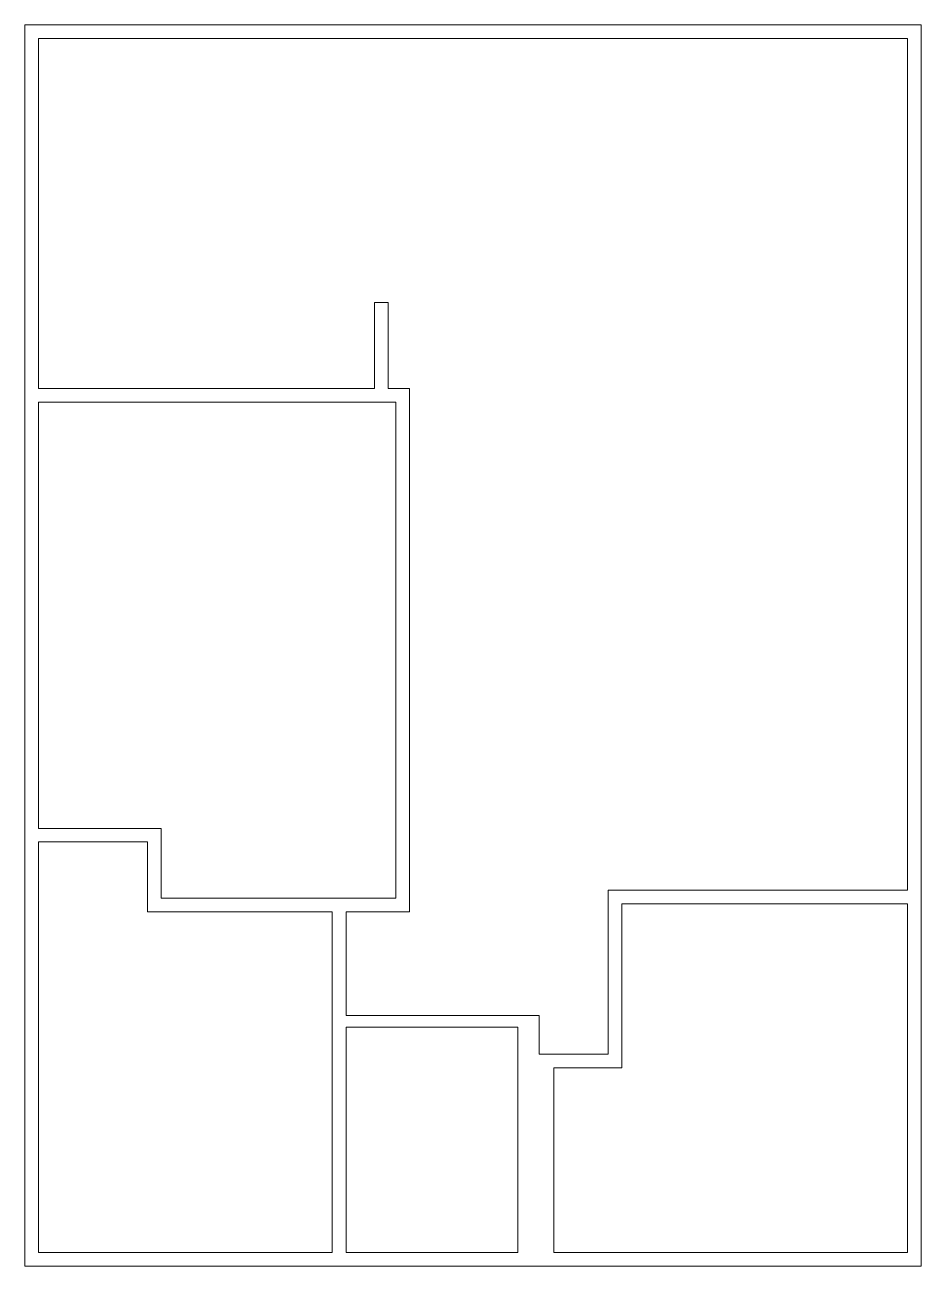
# Model space of a CAD drawing. Header units: inches. Extents: x 0 to 312, y 0 to 432.
import ezdxf

# ---------------------------------------------------------------- set-up
doc = ezdxf.new("R2010")
doc.units = ezdxf.units.IN
doc.header["$MEASUREMENT"] = 0
doc.layers.get('0').update_dxf_attribs({"color": 5, "lineweight": 9})
doc.layers.add('A201-doors', color=3, linetype='Continuous', lineweight=9)
doc.layers.add('A201-walls', color=3, linetype='Continuous', lineweight=9)
doc.layers.get('0').off()
doc.layers.get('A201-doors').off()

# ---------------------------------------------------------------- blocks, each defined once
blk = doc.blocks.new('akhara-2nd-floor-dimensions-walls-and-windows')
at = {"layer": 'A201-walls'}
for p, q in [((307.25, 427.25), (4.75, 427.25)), ((4.75, 427.25), (4.75, 305.4)), ((307.25, 130.87), (307.25, 427.25)), ((121.75, 305.4), (121.75, 335.4)), ((121.75, 335.4), (126.5, 335.4)), ((126.5, 335.4), (126.5, 305.4)), ((4.75, 305.4), (121.75, 305.4)), ((126.5, 305.4), (133.93, 305.4)), ((133.93, 305.4), (133.93, 123.28)), ((203, 73.74), (203, 130.87)), ((203, 130.87), (208.8, 130.87)), ((208.8, 130.87), (307.25, 130.87)), ((207.75, 68.99), (207.75, 126.11)), ((207.75, 126.11), (307.25, 126.11)), ((307.25, 126.11), (307.25, 4.75)), ((133.93, 123.28), (111.86, 123.28)), ((111.86, 123.28), (111.86, 87.29)), ((111.86, 87.29), (179, 87.29)), ((179, 87.29), (179, 73.74)), ((179, 73.74), (203, 73.74)), ((184.13, 4.75), (184.13, 68.99)), ((184.13, 68.99), (207.75, 68.99)), ((307.25, 4.75), (184.13, 4.75)), ((312, 4.75), (311.98, 4.75))]:
    blk.add_line(p, q, dxfattribs=at)
for points in [[(312, 432), (312, 0), (0, 0), (0, 432)], [(129.18, 300.65), (4.75, 300.65), (4.75, 152.37), (47.45, 152.37), (47.45, 128.03), (129.18, 128.03)], [(4.75, 4.75), (4.75, 147.62), (42.7, 147.62), (42.7, 123.28), (107, 123.28), (107, 4.75)], [(111.86, 4.75), (111.86, 83.17), (171.55, 83.17), (171.55, 4.75)]]:
    blk.add_lwpolyline(points, close=True, dxfattribs=at)
blk = doc.blocks.new('4431-amador-2nd-floor-floorplan-complete')
blk.add_blockref('akhara-2nd-floor-dimensions-walls-and-windows', (0, 0))
blk = doc.blocks.new('4431_amador_second_floor_with_stairs_and_handrails')
blk.add_blockref('4431-amador-2nd-floor-floorplan-complete', (0, 0))
blk = doc.blocks.new('old-a201-dimensions')
blk.add_blockref('4431_amador_second_floor_with_stairs_and_handrails', (0, 0))
blk = doc.blocks.new('a201-all-2nd-floor-doors-as-block')
blk.add_blockref('old-a201-dimensions', (0, 0))

msp = doc.modelspace()

# ---------------------------------------------------------------- block references
at = {"layer": 'A201-doors'}
msp.add_blockref('a201-all-2nd-floor-doors-as-block', (0, 0), dxfattribs=at)

doc.saveas('drawing.dxf')
